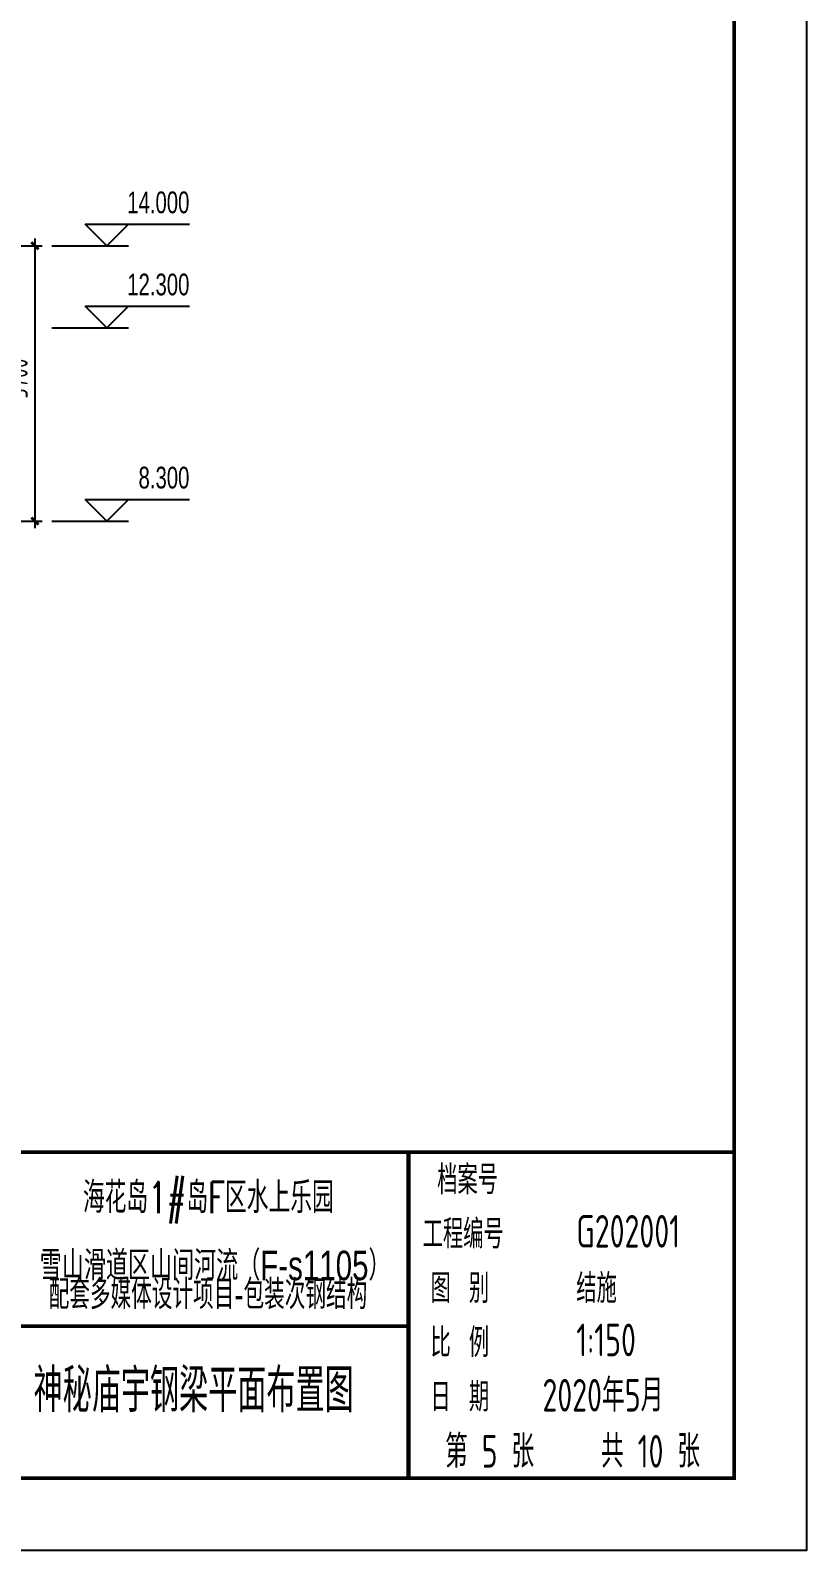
# Model space of a CAD drawing. Extents: x -803796 to -501762, y -1479216 to -846035.
# Drawn here: x -517842 to -501762, y -1123415 to -1091934 of the extents above; entities that cross this region are included whole.
import ezdxf
from ezdxf.enums import TextEntityAlignment as Align

# ---------------------------------------------------------------- set-up
doc = ezdxf.new("R2010")
doc.units = 0
doc.header["$LTSCALE"] = 1500
doc.layers.get('0').update_dxf_attribs({"linetype": 'CONTINUOUS'})
doc.layers.get('Defpoints').update_dxf_attribs({"linetype": 'CONTINUOUS'})
for name, color, linetype in [('BORDER', 7, 'CONTINUOUS'), ('DIM', 3, 'CONTINUOUS'), ('NUM', 7, 'CONTINUOUS'), ('TEXT', 7, 'CONTINUOUS'), ('THIN', 7, 'CONTINUOUS')]:
    doc.layers.add(name, color=color, linetype=linetype)
doc.styles.add('HZ1', font='TXT', dxfattribs={"bigfont": 'hztxt'})
doc.styles.add('TSSD_Dimension', font='Tssdeng.shx', dxfattribs={"width": 0.7, "bigfont": 'hztxt.shx'})
doc.styles.add('TSSD_Label', font='tj03-romans1.shx', dxfattribs={"width": 0.7, "bigfont": 'hztxt.shx'})
doc.styles.add('TSSD_NORM', font='tssdeng.shx', dxfattribs={"width": 0.7, "bigfont": 'hztxt.shx'})
doc.dimstyles.new('TSSD_150_150', dxfattribs={"dimtxt": 450, "dimasz": 150, "dimexe": 150, "dimexo": 375, "dimgap": 150, "dimtad": 1, "dimdec": 0, "dimzin": 0, "dimdsep": 46, "dimtxsty": 'TSSD_Dimension', "dimblk": 'ARCHTICK', "dimblk1": 'ARCHTICK', "dimblk2": 'ARCHTICK', "dimcen": 0, "dimdle": 150, "dimclrt": 7, "dimadec": 0, "dimazin": 0, "dimtfac": 1, "dimtdec": 0, "dimtix": 1, "dimtmove": 2, "dimatfit": 3, "dimfxl": 1, "dimtolj": 1, "dimtzin": 0, "dimarcsym": 0})

# ---------------------------------------------------------------- blocks, each defined once
blk = doc.blocks.new('A$C5A080358')
at = {"color": 3, "elevation": -3}
for points, const_width in [([(-14841, 1749), (13231, 1749), (13231, 8499), (-14841, 8499), (-14841, 1749)], 75), ([(6482, 1714), (6482, 8464)], 90), ([(-1181, 4899), (-1181, 8464)], 0.15), ([(8732, 2874), (8732, 8464)], 0.15), ([(13231, 7374), (6482, 7374)], 0.15), ([(6482, 6699), (-3599, 6699)], 0.15), ([(13231, 6249), (6482, 6249)], 0.15), ([(13231, 5124), (6482, 5124)], 0.15), ([(6482, 4899), (-3599, 4899)], 75), ([(13231, 3999), (6482, 3999)], 0.15), ([(13231, 2874), (6482, 2874)], 0.15), ([(9857, 1714), (9857, 2874)], 0.15)]:
    blk.add_lwpolyline(points, dxfattribs=dict(at, const_width=const_width))
at = {"color": 0, "style": 'HZ1', "width": 0.7}
for s, p in [('档案号', (7079, 7629, -3)), ('工程编号', (6777, 6504, -3)), ('图 别', (6940, 5379, -3)), ('结施', (9960, 5379, -3)), ('比 例', (6940, 4254, -3)), ('日 期', (6940, 3129, -3))]:
    blk.add_text(s, height=600, dxfattribs=at).set_placement(p)
at = {"style": 'HZ1', "width": 0.697132}
blk.add_text('海花岛1#岛F区水上乐园', height=646.62, dxfattribs=at).set_placement((-262, 7238, -3), (4937, 7238, -3), align=Align.FIT)
at = {"layer": 'NUM', "style": 'TSSD_NORM', "width": 0.7}
for s, p in [('G202001 ', (9960, 6524, -3)), ('1:150', (9960, 4274, -3)), (' 2020年5月', (8972, 3129, -3)), ('共 10 张', (10472, 1968, -3))]:
    blk.add_text(s, height=675, dxfattribs=at).set_placement(p)
at = {"layer": 'TEXT', "style": 'TSSD_Label', "width": 0.7}
blk.add_text('  雪山滑道区山间河流（F-s1105）', height=610.02, dxfattribs=at).set_placement((-1495, 5849, -3), (6112, 5849, -3), align=Align.FIT)
blk.add_text('   配套多媒体设计项目-包装次钢结构', height=610.5, dxfattribs=at).set_placement((-1447, 5066, -9), align=Align.BOTTOM_LEFT)
blk = doc.blocks.new('_ArchTick')
at = {"color": 0, "linetype": 'ByBlock', "const_width": 0.4}
blk.add_lwpolyline([(-0.5, -0.5), (0.5, 0.5)], dxfattribs=at)
blk = doc.blocks.new('*D402')
at = {"layer": 'Defpoints', "color": 0, "transparency": 16777216}
for p in [(-519342, -1096395), (-519342, -1102095), (-517749, -1102095)]:
    blk.add_point(p, dxfattribs=at)
at = {"layer": 'DIM', "color": 0, "lineweight": -2, "transparency": 16777216}
for p, q in [((-518967, -1096395), (-517599, -1096395)), ((-517749, -1096245), (-517749, -1102245)), ((-518967, -1102095), (-517599, -1102095))]:
    blk.add_line(p, q, dxfattribs=at)
at = {"layer": 'DIM', "color": 0, "lineweight": -2, "transparency": 16777216, "xscale": 150, "yscale": 150, "zscale": 150}
for p, rotation in [((-517749, -1096395), 90), ((-517749, -1102095), 270)]:
    blk.add_blockref('_ArchTick', p, dxfattribs=dict(at, rotation=rotation))
at = {"layer": 'DIM', "color": 7, "transparency": 16777216, "insert": (-518124, -1099145), "char_height": 450, "attachment_point": 5, "rotation": 90, "style": 'TSSD_Dimension'}
blk.add_mtext('\\A1;5700', dxfattribs=at)

msp = doc.modelspace()

# ---------------------------------------------------------------- linework, layer by layer
at = {"layer": 'BORDER', "elevation": -3.1}
msp.add_lwpolyline([(-590861.8, -1123415.5), (-590861.8, -1060415.5), (-501761.8, -1060415.5), (-501761.8, -1123415.5)], close=True, dxfattribs=at)
at = {"layer": 'BORDER', "const_width": 75, "elevation": -3.1}
msp.add_lwpolyline([(-587111.8, -1121915.5), (-587111.8, -1061915.5), (-503261.8, -1061915.5), (-503261.8, -1121915.5)], close=True, dxfattribs=at)
at = {"layer": 'THIN'}
for p, q in [((-516257.9, -1096395.2, -6.2), (-516707.9, -1095945.2, -6.2)), ((-516707.9, -1095945.2, -6.2), (-515807.9, -1095945.2, -6.2)), ((-516257.9, -1096395.2, -6.2), (-515807.9, -1095945.2, -6.2)), ((-515807.9, -1095945.2, -6.2), (-514547.9, -1095945.2, -6.2)), ((-517398.7, -1096395.2, -6.2), (-515807.9, -1096395.2, -6.2)), ((-516257.9, -1098095.2, -6.2), (-516707.9, -1097645.2, -6.2)), ((-516707.9, -1097645.2, -6.2), (-515807.9, -1097645.2, -6.2)), ((-516257.9, -1098095.2, -6.2), (-515807.9, -1097645.2, -6.2)), ((-515807.9, -1097645.2, -6.2), (-514547.9, -1097645.2, -6.2)), ((-517398.7, -1098095.2, -6.2), (-515807.9, -1098095.2, -6.2)), ((-516257.9, -1102095.2, -6.2), (-516707.9, -1101645.2, -6.2)), ((-516707.9, -1101645.2, -6.2), (-515807.9, -1101645.2, -6.2)), ((-516257.9, -1102095.2, -6.2), (-515807.9, -1101645.2, -6.2)), ((-515807.9, -1101645.2, -6.2), (-514547.9, -1101645.2, -6.2)), ((-517398.7, -1102095.2, -6.2), (-515807.9, -1102095.2, -6.2))]:
    msp.add_line(p, q, dxfattribs=at)

# ---------------------------------------------------------------- block references
at = {"layer": 'TEXT'}
msp.add_blockref('A$C5A080358', (-516493, -1123664.8), dxfattribs=at)

# ---------------------------------------------------------------- texts
at = {"layer": 'NUM', "style": 'TSSD_NORM', "width": 0.67}
msp.add_text('神秘庙宇钢梁平面布置图', height=900, dxfattribs=at).set_placement((-517776.5, -1120819, -3.1), align=Align.BOTTOM_LEFT)
at = {"layer": 'NUM', "style": 'TSSD_NORM', "width": 0.7}
msp.add_text('第 5 张', height=675, dxfattribs=at).set_placement((-509251.8, -1121696.4, -3.1))
at = {"layer": 'THIN', "style": 'TSSD_Label', "width": 0.7}
for s, p in [('14.000', (-514547.9, -1095855.2, -6.2)), ('12.300', (-514547.9, -1097555.2, -6.2)), ('8.300', (-514547.9, -1101555.2, -6.2))]:
    msp.add_text(s, height=450, dxfattribs=at).set_placement(p, align=Align.BOTTOM_RIGHT)

# ---------------------------------------------------------------- dimensions: what is measured, and where the dimension line sits
at = {"layer": 'DIM'}
dim = msp.add_linear_dim(base=(-517749.3, -1102095.2, -6.2), p1=(-519341.6, -1096395.2, -6.2), p2=(-519341.6, -1102095.2, -6.2), angle=90, dimstyle='TSSD_150_150', dxfattribs=at)
dim.commit()
dim.dimension.update_dxf_attribs({"geometry": '*D402', "text_midpoint": (-518124.3, -1099145.2, -6.2), "dimtype": 160})

doc.saveas('drawing.dxf')
